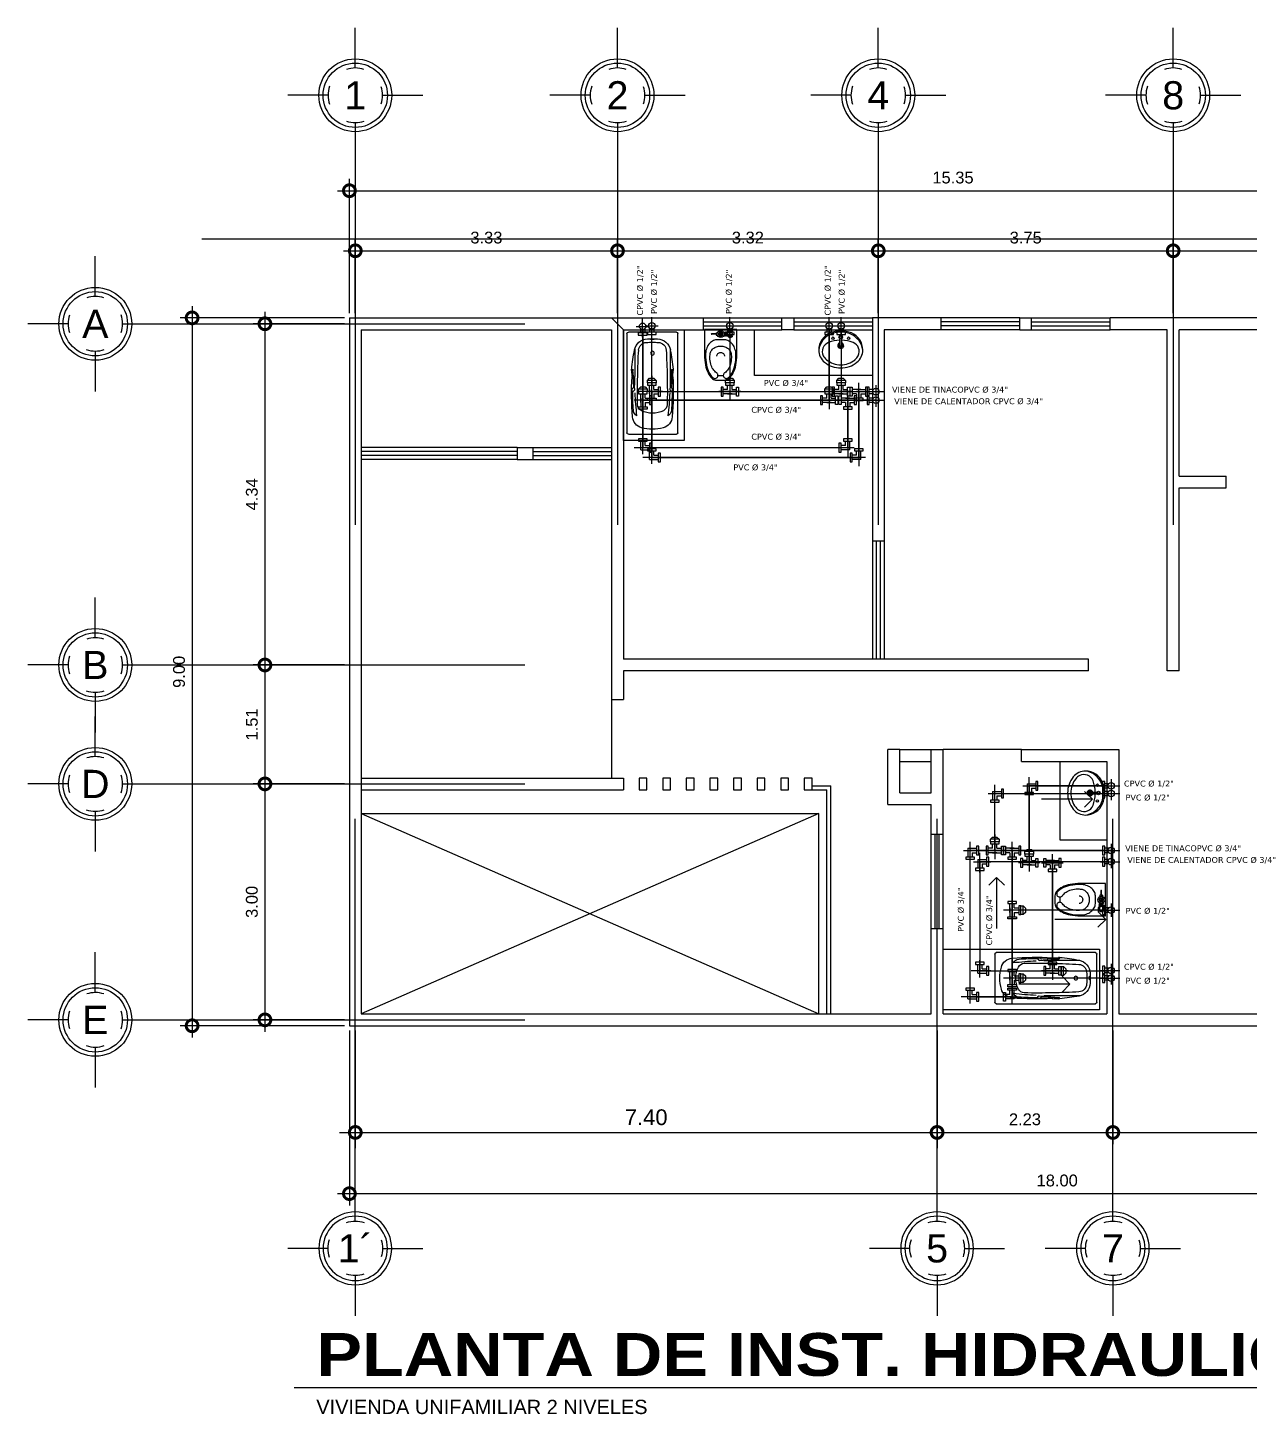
# Model space of a CAD drawing. Header units: inches. Extents: x -370 to 18, y -197 to 199.
# Drawn here: x -290.24 to -274.7, y -59.58 to -41.95 of the extents above; entities that cross this region are included whole.
import ezdxf
from ezdxf.enums import TextEntityAlignment as Align

# ---------------------------------------------------------------- set-up
doc = ezdxf.new("R2010")
doc.units = ezdxf.units.IN
doc.header["$MEASUREMENT"] = 0
doc.header["$PDMODE"] = 34
doc.header["$PDSIZE"] = 0.2
doc.linetypes.add('CENTER2', pattern=[28.575, 19.05, -3.175, 3.175, -3.175])
doc.linetypes.add('DASHED2', pattern=[0.375, 0.25, -0.125])
for name, color, linetype in [('artefactos', 1, 'Continuous'), ('aux2', 194, 'Continuous'), ('MUEBLES', 7, 'Continuous'), ('PVC_PL', 2, 'Continuous'), ('Simbologia', 7, 'Continuous')]:
    doc.layers.add(name, color=color, linetype=linetype)
doc.styles.add('1', font='arial.ttf')
doc.styles.add('2', font='')
doc.styles.get("Standard").update_dxf_attribs({"font": 'arial.ttf'})
doc.styles.add('VERDANA2', font='verdana.ttf')
doc.styles.get('2').set_extended_font_data('Arial Black')
doc.dimstyles.new('E100', dxfattribs={"dimtxt": 0.15, "dimasz": 0.15, "dimexe": 0.15, "dimexo": 0.0625, "dimgap": 0.09, "dimtad": 1, "dimzin": 0, "dimdsep": 46, "dimtxsty": 'Standard', "dimblk": 'DOTSMALL', "dimcen": 0.09, "dimdle": 0.15, "dimclrd": 1, "dimclre": 1, "dimclrt": 2, "dimazin": 0, "dimtfac": 1, "dimtofl": 0, "dimtmove": 1, "dimatfit": 1, "dimldrblk": 'OPEN90', "dimfxl": 1, "dimtolj": 1, "dimtzin": 0, "dimarcsym": 0})

# ---------------------------------------------------------------- blocks, each defined once
blk = doc.blocks.new('BC-P3')
at = {"color": 1}
for p, q in [((-0.352, 0), (0.352, 0)), ((-0.375, -1.477), (-0.375, -0.023)), ((0.375, -0.023), (0.375, -1.477)), ((-0.26, -0.25), (-0.26, -0.65)), ((0.26, -0.25), (0.26, -0.65)), ((-0.299, -0.646), (-0.304, -0.562)), ((-0.295, -0.615), (-0.289, -0.545)), ((-0.289, -0.545), (-0.288, -0.546)), ((-0.26, -0.847), (-0.285, -0.558)), ((0.26, -0.847), (0.285, -0.558)), ((0.289, -0.545), (0.288, -0.546)), ((0.295, -0.615), (0.289, -0.545)), ((0.299, -0.646), (0.304, -0.562)), ((-0.295, -0.615), (-0.29, -0.621)), ((-0.289, -0.622), (-0.278, -0.816)), ((0.289, -0.622), (0.278, -0.816)), ((0.295, -0.615), (0.29, -0.621)), ((-0.295, -0.835), (-0.28, -0.82)), ((-0.295, -0.885), (-0.295, -0.835)), ((-0.295, -0.885), (-0.261, -0.851)), ((0.295, -0.885), (0.261, -0.851)), ((0.295, -0.835), (0.28, -0.82)), ((0.295, -0.885), (0.295, -0.835)), ((0.352, -1.5), (-0.352, -1.5))]:
    blk.add_line(p, q, dxfattribs=at)
blk.add_lwpolyline([(-0.026, -0.108, 0.338364), (-0.025, -0.109, 0.038384), (-0.018, -0.11, 0.0164), (-0.01, -0.111, 0.011665), (0.002, -0.111, 0.011665), (0.013, -0.111, 0.0164), (0.021, -0.11, 0.038384), (0.029, -0.109, 0.338364), (0.029, -0.108, 0.338364), (0.029, -0.107, 0.038384), (0.021, -0.106, 0.0164), (0.013, -0.105, 0.011665), (0.002, -0.105, 0.011665), (-0.01, -0.105, 0.0164), (-0.018, -0.106, 0.038384), (-0.025, -0.107, 0.338364)], format="xyb", close=True, dxfattribs=at)
blk.add_circle((0, -0.31), 0.0275, dxfattribs=at)
for centre, radius, start, end in [((-0.352, -0.023), 0.023, 90, 180), ((-0.067, -0.301), 0.2, 92.1239, 168.9839), ((-0.082, -0.272), 0.12, 92.5539, 176.467), ((0, -2.1), 1.95, 90, 92.5539), ((0, -2.1), 2, 90, 92.1239), ((0, -2.1), 2, 87.8761, 90), ((0, -2.1), 1.95, 87.4461, 90), ((0.067, -0.301), 0.2, 11.0161, 87.8761), ((0.082, -0.272), 0.12, 3.533, 87.4461), ((0.352, -0.023), 0.023, 0, 90), ((2.677, -0.835), 2.995, 168.9839, 174.4587), ((7.962, -0.768), 8.179, 176.467, 179.1704), ((-7.962, -0.768), 8.179, 0.8296, 3.533), ((-2.677, -0.835), 2.995, 5.5413, 11.0161), ((-0.205, -0.556), 0.1, 174.4587, 183.7832), ((-0.289, -0.548), 0.002, 12.2804, 69.2529), ((-0.384, -0.569), 0.1, 4.1251, 12.2804), ((0.384, -0.569), 0.1, 167.7196, 175.8749), ((0.289, -0.548), 0.002, 110.7471, 167.7196), ((0.205, -0.556), 0.1, 356.2168, 5.5413), ((3.668, -0.903), 3.974, 176.4609, 184.9418), ((-0.389, -0.652), 0.09, 356.4609, 3.7832), ((-0.291, -0.622), 0.002, 5, 45.7989), ((4.742, -0.654), 5.002, 179.9558, 181.4637), ((8.359, -0.88), 8.578, 178.4608, 181.2396), ((-8.359, -0.88), 8.578, 358.7604, 1.5392), ((-4.742, -0.654), 5.002, 358.5363, 0.0442), ((0.291, -0.622), 0.002, 134.2011, 175), ((-3.668, -0.903), 3.974, 355.0582, 3.5391), ((0.389, -0.652), 0.09, 176.2168, 183.5391), ((4.351, -0.851), 4.64, 180.3451, 183.6254), ((-0.284, -0.816), 0.006, 315, 3.2505), ((-0.266, -0.847), 0.006, 315, 5), ((4.742, -0.654), 5.002, 182.7348, 186.5873), ((-4.742, -0.654), 5.002, 353.4127, 357.2652), ((0.266, -0.847), 0.006, 175, 225), ((0.284, -0.816), 0.006, 176.7495, 225), ((-4.351, -0.851), 4.64, 356.3746, 359.6549), ((-0.18, -1.139), 0.1, 182.9172, 241.9463), ((-0.117, -1.064), 0.1, 181.2396, 243.8791), ((0, -0.825), 0.366, 243.8791, 270), ((0, -0.825), 0.366, 270, 296.1209), ((0.117, -1.064), 0.1, 296.1209, 358.7604), ((0.18, -1.139), 0.1, 298.0537, 357.0828), ((-0.112, -1.23), 0.18, 184.9418, 254.479), ((0, -0.825), 0.6, 254.479, 270), ((0, -0.825), 0.6, 270, 285.521), ((0.112, -1.23), 0.18, 285.521, 355.0582), ((-0.352, -1.477), 0.023, 180, 270), ((0.352, -1.477), 0.023, 270, 0)]:
    blk.add_arc(centre, radius, start, end, dxfattribs=at)
blk = doc.blocks.new('lo')
at = {"layer": 'artefactos', "color": 1, "linetype": 'Continuous'}
for p, q in [((0.036, 0.012), (0.124, 0.012)), ((0.036, -0.012), (0.124, -0.012))]:
    blk.add_line(p, q, dxfattribs=at)
at = {"layer": 'artefactos', "color": 1}
blk.add_lwpolyline([(-0.175, -0.206, 0.225897), (-0.02, -0.28, 0.302325), (0.197, -0.136, 0.099436), (0.224, 0, 0.099436), (0.197, 0.136, 0.302325), (-0.02, 0.28, 0.225897), (-0.175, 0.206, 0.172204), (-0.248, 0, 0.172204)], format="xyb", close=True, dxfattribs=at)
blk.add_lwpolyline([(-0.144, 0.181, 0.172204), (-0.208, 0, 0.172204), (-0.144, -0.181)], format="xyb", dxfattribs=at)
at = {"layer": 'artefactos', "color": 1, "linetype": 'Continuous'}
blk.add_circle((0.144, 0), 0.0233, dxfattribs=at)
at = {"layer": 'artefactos', "color": 1}
for centre, radius, start, end in [((-0.054, 0.024), 0.258, 82.5047, 82.5047), ((-0.054, -0.024), 0.258, 277.4953, 277.4953), ((-0.02, 0.08), 0.16, 117.069, 140.9171), ((-0.038, 0.114), 0.121, 20.3585, 117.069), ((-0.346, 0), 0.45, 1.4812, 20.3585), ((-0.038, -0.114), 0.121, 242.931, 339.6415), ((-0.346, 0), 0.45, 339.6415, 358.5184), ((-0.02, -0.08), 0.16, 219.0829, 242.931)]:
    blk.add_arc(centre, radius, start, end, dxfattribs=at)
at = {"layer": 'artefactos', "color": 1, "linetype": 'Continuous'}
blk.add_arc((0.036, 0), 0.0116, 90, 270, dxfattribs=at)
at = {"layer": 'aux2', "color": 1}
for centre, radius in [((0.131, 0.1), 0.015), ((0.144, 0), 0.0175), ((0.131, -0.1), 0.015)]:
    blk.add_circle(centre, radius, dxfattribs=at)
for centre, radius, start, end in [((-0.054, 0.024), 0.258, 22.1793, 82.5047), ((0.037, 0), 0.0375, 18.0708, 341.925), ((0.037, 0), 0.023, 30.3811, 329.6115), ((-0.128, 0), 0.336, 0, 21.2533), ((-0.054, -0.024), 0.258, 277.4953, 337.8207), ((-0.128, 0), 0.336, 338.7467, 0)]:
    blk.add_arc(centre, radius, start, end, dxfattribs=at)
blk = doc.blocks.new('videt')
at = {"layer": 'artefactos', "color": 1}
blk.add_line((0.024, 0.29), (-0.044, 0.29), dxfattribs=at)
for points in [[(0.196, 0.029, 0.049648), (0.183, 0.159, 0.06346), (0.151, 0.256, 0.103485), (0.093, 0.331, 0.178458), (0.04, 0.351), (-0.06, 0.351, 0.178458), (-0.112, 0.331, 0.103485), (-0.17, 0.256, 0.06346), (-0.203, 0.159, 0.049648), (-0.216, 0.029), (-0.216, -0.293), (0.196, -0.293)], [(-0.104, 0.322, 0.103485), (-0.159, 0.251, 0.06346), (-0.191, 0.157, 0.049648), (-0.204, 0.029, 0.075858), (-0.192, -0.046, 0.086069), (-0.162, -0.106, 0.105985), (-0.113, -0.148, 0.126201), (-0.06, -0.162), (0.04, -0.162, 0.126201), (0.093, -0.148, 0.105985), (0.142, -0.106, 0.086069), (0.172, -0.046, 0.075858), (0.184, 0.029, 0.049648), (0.171, 0.157, 0.06346), (0.139, 0.251, 0.103485), (0.085, 0.322, 0.097511), (0.07, 0.328, 0.09808), (0.055, 0.328, 0.098895), (0.041, 0.322, 0.099479), (0.03, 0.311, 0.099479), (0.025, 0.297, 0.098895), (0.025, 0.282, 0.09808), (0.031, 0.268, 0.097511), (0.041, 0.257, -0.102445), (0.087, 0.211, -0.077884), (0.116, 0.146, -0.065096), (0.127, 0.061, -0.024284), (0.125, 0.029, -0.115331), (0.115, -0.013, -0.103946), (0.086, -0.051, -0.091071), (0.043, -0.075, -0.083675), (-0.01, -0.084, -0.083675), (-0.063, -0.075, -0.091071), (-0.105, -0.051, -0.103946), (-0.135, -0.013, -0.115331), (-0.145, 0.029, -0.024284), (-0.146, 0.061, -0.065096), (-0.135, 0.146, -0.077884), (-0.106, 0.211, -0.102445), (-0.061, 0.257, 0.097511), (-0.05, 0.268, 0.09808), (-0.044, 0.282, 0.098895), (-0.044, 0.297, 0.099479), (-0.05, 0.311, 0.099479), (-0.061, 0.322, 0.098895), (-0.075, 0.328, 0.09808), (-0.09, 0.328, 0.097511)]]:
    blk.add_lwpolyline(points, format="xyb", close=True, dxfattribs=at)
blk.add_lwpolyline([(0.04, 0.043, -0.111064), (0.036, 0.026, -0.102841), (0.025, 0.012, -0.093011), (0.01, 0.003, -0.087082), (-0.01, -0.001, -0.087082), (-0.029, 0.003, -0.093011), (-0.045, 0.012, -0.102841), (-0.056, 0.026, -0.111064), (-0.06, 0.043, -0.111064)], format="xyb", dxfattribs=at)
at = {"layer": 'aux2', "color": 1}
for p, q in [((-0.166, -0.293), (-0.166, -0.281)), ((-0.166, -0.293), (-0.091, -0.293)), ((-0.154, -0.215), (-0.154, -0.203)), ((-0.083, -0.215), (-0.154, -0.215)), ((-0.083, -0.259), (-0.154, -0.259)), ((-0.154, -0.277), (-0.154, -0.259)), ((-0.15, -0.206), (-0.15, -0.201)), ((-0.15, -0.276), (-0.15, -0.265)), ((-0.135, -0.209), (-0.147, -0.209)), ((-0.135, -0.262), (-0.147, -0.262)), ((-0.132, -0.206), (-0.132, -0.197)), ((-0.132, -0.274), (-0.132, -0.265)), ((-0.125, -0.206), (-0.125, -0.197)), ((-0.125, -0.274), (-0.125, -0.265)), ((-0.11, -0.209), (-0.122, -0.209)), ((-0.11, -0.262), (-0.122, -0.262)), ((-0.107, -0.206), (-0.107, -0.201)), ((-0.107, -0.276), (-0.107, -0.265)), ((-0.104, -0.215), (-0.104, -0.203)), ((-0.104, -0.277), (-0.104, -0.259)), ((-0.091, -0.293), (-0.091, -0.281)), ((-0.083, -0.212), (-0.07, -0.212)), ((-0.083, -0.262), (-0.083, -0.212)), ((-0.083, -0.237), (-0.07, -0.237)), ((-0.083, -0.262), (-0.07, -0.262)), ((-0.07, -0.262), (-0.07, -0.212)), ((-0.058, -0.215), (-0.07, -0.215)), ((-0.058, -0.259), (-0.07, -0.259)), ((-0.046, -0.212), (-0.058, -0.212)), ((-0.058, -0.262), (-0.058, -0.212)), ((-0.046, -0.262), (-0.058, -0.262)), ((0.047, -0.221), (0.031, -0.221)), ((0.047, -0.252), (0.031, -0.252)), ((0.047, -0.252), (0.047, -0.221)), ((0.05, -0.234), (0.106, -0.234)), ((0.05, -0.24), (0.106, -0.24))]:
    blk.add_line(p, q, dxfattribs=at)
blk.add_lwpolyline([(-0.035, -0.237), (-0.022, -0.259), (0.003, -0.259), (0.015, -0.237), (0.003, -0.215), (-0.022, -0.215)], close=True, dxfattribs=at)
for centre, radius in [((-0.01, -0.237), 0.0437), ((-0.01, -0.236), 0.025), ((-0.01, -0.237), 0.025), ((-0.01, -0.237), 0.00855)]:
    blk.add_circle(centre, radius, dxfattribs=at)
for centre, radius, start, end in [((-0.129, -0.39), 0.116, 71.0754, 108.9246), ((-0.119, -0.237), 0.0406, 147.7952, 212.2048), ((-0.129, -0.25), 0.0531, 61.9275, 118.0725), ((-0.147, -0.206), 0.00312, 180, 270), ((-0.147, -0.265), 0.00312, 90, 180), ((-0.135, -0.206), 0.00312, 270, 0), ((-0.135, -0.265), 0.00312, 0, 90), ((-0.122, -0.206), 0.00312, 180, 270), ((-0.122, -0.265), 0.00312, 90, 180), ((-0.11, -0.206), 0.00312, 270, 0), ((-0.11, -0.265), 0.00312, 0, 90), ((-0.138, -0.237), 0.0406, 327.7958, 32.2042), ((0.05, -0.231), 0.00312, 180, 270), ((0.05, -0.243), 0.00312, 90, 180), ((0.106, -0.237), 0.00312, 270, 90)]:
    blk.add_arc(centre, radius, start, end, dxfattribs=at)
blk = doc.blocks.new('EJE NORTE NUEVO')
at = {"color": 8}
for p, q in [((0, 3.252), (0, 3.764)), ((-0.347, 2.905), (-0.859, 2.905)), ((0.347, 2.905), (0.859, 2.905))]:
    blk.add_line(p, q, dxfattribs=at)
at = {"color": 2, "linetype": 'CENTER2'}
blk.add_line((0, 2.558), (0, -2.558), dxfattribs=at)
at = {"color": 8}
blk.add_circle((0, 2.905), 0.463, dxfattribs=at)
at = {"color": 4}
blk.add_circle((0, 2.905), 0.409, dxfattribs=at)
at = {"color": 8}
for start, end in [(71.4161, 108.5839), (160.6993, 199.2784), (341.7694, 18.2529), (251.0526, 288.9474)]:
    blk.add_arc((0, 2.905), 0.347, start, end, dxfattribs=at)
at = {"color": 4}
blk.add_attdef('A', text='', height=0.358, dxfattribs=at).set_placement((0, 2.905), align=Align.MIDDLE_CENTER)
blk = doc.blocks.new('_DotSmall')
at = {"color": 0, "linetype": 'ByBlock', "const_width": 0.5}
blk.add_lwpolyline([(-0.0625, 0, 1), (0.0625, 0, 1)], format="xyb", close=True, dxfattribs=at)
blk = doc.blocks.new('*D478')
at = {"color": 1, "lineweight": -2, "transparency": 16777216}
for p, q in [((29.459, 9.062), (29.459, 10.003)), ((32.793, 9.062), (32.793, 10.003)), ((29.309, 9.853), (32.943, 9.853))]:
    blk.add_line(p, q, dxfattribs=at)
at = {"layer": 'DEFPOINTS', "color": 0, "transparency": 16777216}
for p in [(32.793, 9.853), (29.459, 9), (32.793, 9)]:
    blk.add_point(p, dxfattribs=at)
at = {"color": 1, "lineweight": -2, "transparency": 16777216, "xscale": 0.3, "yscale": 0.3, "zscale": 0.3, "rotation": 180}
blk.add_blockref('_DotSmall', (29.459, 9.853), dxfattribs=at)
at = {"color": 1, "lineweight": -2, "transparency": 16777216, "xscale": 0.3, "yscale": 0.3, "zscale": 0.3}
blk.add_blockref('_DotSmall', (32.793, 9.853), dxfattribs=at)
at = {"color": 2, "transparency": 16777216, "insert": (31.126, 10.02), "char_height": 0.15, "attachment_point": 5}
blk.add_mtext('\\A1;3.33', dxfattribs=at)
blk = doc.blocks.new('_Open90')
at = {"color": 0, "linetype": 'ByBlock', "lineweight": -2}
for p, q in [((0, 0), (-1, 0)), ((-0.5, 0.5), (0, 0)), ((0, 0), (-0.5, -0.5))]:
    blk.add_line(p, q, dxfattribs=at)
blk = doc.blocks.new('*D479')
at = {"color": 1, "lineweight": -2, "transparency": 16777216}
for p, q in [((32.793, 9.062), (32.793, 10.003)), ((36.109, 9.062), (36.109, 10.003)), ((32.643, 9.853), (36.259, 9.853))]:
    blk.add_line(p, q, dxfattribs=at)
at = {"layer": 'DEFPOINTS', "color": 0, "transparency": 16777216}
for p in [(36.109, 9.853), (32.793, 9), (36.109, 9)]:
    blk.add_point(p, dxfattribs=at)
at = {"color": 1, "lineweight": -2, "transparency": 16777216, "xscale": 0.3, "yscale": 0.3, "zscale": 0.3, "rotation": 180}
blk.add_blockref('_DotSmall', (32.793, 9.853), dxfattribs=at)
at = {"color": 1, "lineweight": -2, "transparency": 16777216, "xscale": 0.3, "yscale": 0.3, "zscale": 0.3}
blk.add_blockref('_DotSmall', (36.109, 9.853), dxfattribs=at)
at = {"color": 2, "transparency": 16777216, "insert": (34.451, 10.02), "char_height": 0.15, "attachment_point": 5}
blk.add_mtext('\\A1;3.32', dxfattribs=at)
blk = doc.blocks.new('*D480')
at = {"color": 1, "lineweight": -2, "transparency": 16777216}
for p, q in [((36.109, 9.062), (36.109, 10.003)), ((39.859, 9.062), (39.859, 10.003)), ((35.959, 9.853), (40.009, 9.853))]:
    blk.add_line(p, q, dxfattribs=at)
at = {"layer": 'DEFPOINTS', "color": 0, "transparency": 16777216}
for p in [(39.859, 9.853), (36.109, 9), (39.859, 9)]:
    blk.add_point(p, dxfattribs=at)
at = {"color": 1, "lineweight": -2, "transparency": 16777216, "xscale": 0.3, "yscale": 0.3, "zscale": 0.3, "rotation": 180}
blk.add_blockref('_DotSmall', (36.109, 9.853), dxfattribs=at)
at = {"color": 1, "lineweight": -2, "transparency": 16777216, "xscale": 0.3, "yscale": 0.3, "zscale": 0.3}
blk.add_blockref('_DotSmall', (39.859, 9.853), dxfattribs=at)
at = {"color": 2, "transparency": 16777216, "insert": (37.984, 10.02), "char_height": 0.15, "attachment_point": 5}
blk.add_mtext('\\A1;3.75', dxfattribs=at)
blk = doc.blocks.new('*D481')
at = {"color": 1, "lineweight": -2, "transparency": 16777216}
for p, q in [((39.859, 9.062), (39.859, 10.003)), ((44.659, 9.062), (44.659, 10.003)), ((39.709, 9.853), (44.809, 9.853))]:
    blk.add_line(p, q, dxfattribs=at)
at = {"layer": 'DEFPOINTS', "color": 0, "transparency": 16777216}
for p in [(44.659, 9.853), (39.859, 9), (44.659, 9)]:
    blk.add_point(p, dxfattribs=at)
at = {"color": 1, "lineweight": -2, "transparency": 16777216, "xscale": 0.3, "yscale": 0.3, "zscale": 0.3, "rotation": 180}
blk.add_blockref('_DotSmall', (39.859, 9.853), dxfattribs=at)
at = {"color": 1, "lineweight": -2, "transparency": 16777216, "xscale": 0.3, "yscale": 0.3, "zscale": 0.3}
blk.add_blockref('_DotSmall', (44.659, 9.853), dxfattribs=at)
at = {"color": 2, "transparency": 16777216, "insert": (42.259, 10.02), "char_height": 0.15, "attachment_point": 5}
blk.add_mtext('\\A1;4.80', dxfattribs=at)
blk = doc.blocks.new('*D482')
at = {"color": 1, "lineweight": -2, "transparency": 16777216}
for p, q in [((29.384, 9.062), (29.384, 10.767)), ((44.734, 9.062), (44.734, 10.767)), ((29.234, 10.617), (44.884, 10.617))]:
    blk.add_line(p, q, dxfattribs=at)
at = {"layer": 'DEFPOINTS', "color": 0, "transparency": 16777216}
for p in [(44.734, 10.617), (29.384, 9), (44.734, 9)]:
    blk.add_point(p, dxfattribs=at)
at = {"color": 1, "lineweight": -2, "transparency": 16777216, "xscale": 0.3, "yscale": 0.3, "zscale": 0.3, "rotation": 180}
blk.add_blockref('_DotSmall', (29.384, 10.617), dxfattribs=at)
at = {"color": 1, "lineweight": -2, "transparency": 16777216, "xscale": 0.3, "yscale": 0.3, "zscale": 0.3}
blk.add_blockref('_DotSmall', (44.734, 10.617), dxfattribs=at)
at = {"color": 2, "transparency": 16777216, "insert": (37.059, 10.783), "char_height": 0.15, "attachment_point": 5}
blk.add_mtext('\\A1;15.35', dxfattribs=at)
blk = doc.blocks.new('*D483')
at = {"color": 1, "lineweight": -2, "transparency": 16777216}
for p, q in [((28.31, 9.075), (28.31, 4.437)), ((29.322, 8.925), (28.16, 8.925)), ((29.322, 4.587), (28.16, 4.587))]:
    blk.add_line(p, q, dxfattribs=at)
at = {"layer": 'DEFPOINTS', "color": 0, "transparency": 16777216}
for p in [(29.384, 8.925), (28.31, 4.587), (29.384, 4.587)]:
    blk.add_point(p, dxfattribs=at)
at = {"color": 1, "lineweight": -2, "transparency": 16777216, "xscale": 0.3, "yscale": 0.3, "zscale": 0.3}
for p, rotation in [((28.31, 8.925), 90), ((28.31, 4.587), 270)]:
    blk.add_blockref('_DotSmall', p, dxfattribs=dict(at, rotation=rotation))
at = {"color": 2, "transparency": 16777216, "insert": (28.144, 6.756), "char_height": 0.15, "attachment_point": 5, "rotation": 90}
blk.add_mtext('\\A1;4.34', dxfattribs=at)
blk = doc.blocks.new('*D484')
at = {"color": 1, "lineweight": -2, "transparency": 16777216}
for p, q in [((29.322, 4.587), (28.16, 4.587)), ((28.31, 4.737), (28.31, 2.925)), ((29.322, 3.075), (28.16, 3.075))]:
    blk.add_line(p, q, dxfattribs=at)
at = {"layer": 'DEFPOINTS', "color": 0, "transparency": 16777216}
for p in [(29.384, 4.587), (28.31, 3.075), (29.384, 3.075)]:
    blk.add_point(p, dxfattribs=at)
at = {"color": 1, "lineweight": -2, "transparency": 16777216, "xscale": 0.3, "yscale": 0.3, "zscale": 0.3}
for p, rotation in [((28.31, 4.587), 90), ((28.31, 3.075), 270)]:
    blk.add_blockref('_DotSmall', p, dxfattribs=dict(at, rotation=rotation))
at = {"color": 2, "transparency": 16777216, "insert": (28.144, 3.831), "char_height": 0.15, "attachment_point": 5, "rotation": 90}
blk.add_mtext('\\A1;1.51', dxfattribs=at)
blk = doc.blocks.new('*D485')
at = {"color": 1, "lineweight": -2, "transparency": 16777216}
for p, q in [((28.31, 3.225), (28.31, -0.075)), ((29.322, 3.075), (28.16, 3.075)), ((29.322, 0.075), (28.16, 0.075))]:
    blk.add_line(p, q, dxfattribs=at)
at = {"layer": 'DEFPOINTS', "color": 0, "transparency": 16777216}
for p in [(29.384, 3.075), (28.31, 0.075), (29.384, 0.075)]:
    blk.add_point(p, dxfattribs=at)
at = {"color": 1, "lineweight": -2, "transparency": 16777216, "xscale": 0.3, "yscale": 0.3, "zscale": 0.3}
for p, rotation in [((28.31, 3.075), 90), ((28.31, 0.075), 270)]:
    blk.add_blockref('_DotSmall', p, dxfattribs=dict(at, rotation=rotation))
at = {"color": 2, "transparency": 16777216, "insert": (28.144, 1.575), "char_height": 0.15, "attachment_point": 5, "rotation": 90}
blk.add_mtext('\\A1;3.00', dxfattribs=at)
blk = doc.blocks.new('*D486')
at = {"color": 1, "lineweight": -2, "transparency": 16777216}
for p, q in [((29.322, 9), (27.234, 9)), ((27.384, 9.15), (27.384, -0.15)), ((29.322, 0), (27.234, 0))]:
    blk.add_line(p, q, dxfattribs=at)
at = {"layer": 'DEFPOINTS', "color": 0, "transparency": 16777216}
for p in [(29.384, 9), (27.384, 0), (29.384, 0)]:
    blk.add_point(p, dxfattribs=at)
at = {"color": 1, "lineweight": -2, "transparency": 16777216, "xscale": 0.3, "yscale": 0.3, "zscale": 0.3}
for p, rotation in [((27.384, 9), 90), ((27.384, 0), 270)]:
    blk.add_blockref('_DotSmall', p, dxfattribs=dict(at, rotation=rotation))
at = {"color": 2, "transparency": 16777216, "insert": (27.218, 4.5), "char_height": 0.15, "attachment_point": 5, "rotation": 90}
blk.add_mtext('\\A1;9.00', dxfattribs=at)
blk = doc.blocks.new('*D142')
at = {"color": 1, "lineweight": -2, "transparency": 16777216}
for p, q in [((-212.554, 105.222), (-212.554, 103.728)), ((-205.157, 105.222), (-205.157, 103.728)), ((-212.754, 103.928), (-204.957, 103.928))]:
    blk.add_line(p, q, dxfattribs=at)
at = {"layer": 'DEFPOINTS', "color": 0, "transparency": 16777216}
for p in [(-212.554, 105.284), (-205.157, 105.284), (-205.157, 103.928)]:
    blk.add_point(p, dxfattribs=at)
at = {"color": 1, "lineweight": -2, "transparency": 16777216, "xscale": 0.3, "yscale": 0.3, "zscale": 0.3, "rotation": 180}
blk.add_blockref('_DotSmall', (-212.554, 103.928), dxfattribs=at)
at = {"color": 1, "lineweight": -2, "transparency": 16777216, "xscale": 0.3, "yscale": 0.3, "zscale": 0.3}
blk.add_blockref('_DotSmall', (-205.157, 103.928), dxfattribs=at)
at = {"color": 2, "transparency": 16777216, "insert": (-208.855, 104.12), "char_height": 0.2, "attachment_point": 5}
blk.add_mtext('\\A1;7.40', dxfattribs=at)
blk = doc.blocks.new('*D492')
at = {"color": 1, "lineweight": -2, "transparency": 16777216}
for p, q in [((36.857, -0.062), (36.857, -1.506)), ((39.092, -0.062), (39.092, -1.506)), ((36.707, -1.356), (39.242, -1.356))]:
    blk.add_line(p, q, dxfattribs=at)
at = {"layer": 'DEFPOINTS', "color": 0, "transparency": 16777216}
for p in [(36.857, 0), (39.092, 0), (39.092, -1.356)]:
    blk.add_point(p, dxfattribs=at)
at = {"color": 1, "lineweight": -2, "transparency": 16777216, "xscale": 0.3, "yscale": 0.3, "zscale": 0.3, "rotation": 180}
blk.add_blockref('_DotSmall', (36.857, -1.356), dxfattribs=at)
at = {"color": 1, "lineweight": -2, "transparency": 16777216, "xscale": 0.3, "yscale": 0.3, "zscale": 0.3}
blk.add_blockref('_DotSmall', (39.092, -1.356), dxfattribs=at)
at = {"color": 2, "transparency": 16777216, "insert": (37.974, -1.19), "char_height": 0.15, "attachment_point": 5}
blk.add_mtext('\\A1;2.23', dxfattribs=at)
blk = doc.blocks.new('*D487')
at = {"color": 1, "lineweight": -2, "transparency": 16777216}
for p, q in [((47.384, 1.888), (47.384, -1.506)), ((39.092, -0.062), (39.092, -1.506)), ((38.942, -1.356), (47.534, -1.356))]:
    blk.add_line(p, q, dxfattribs=at)
at = {"layer": 'DEFPOINTS', "color": 0, "transparency": 16777216}
for p in [(47.384, 1.95), (39.092, 0), (47.384, -1.356)]:
    blk.add_point(p, dxfattribs=at)
at = {"color": 1, "lineweight": -2, "transparency": 16777216, "xscale": 0.3, "yscale": 0.3, "zscale": 0.3, "rotation": 180}
blk.add_blockref('_DotSmall', (39.092, -1.356), dxfattribs=at)
at = {"color": 1, "lineweight": -2, "transparency": 16777216, "xscale": 0.3, "yscale": 0.3, "zscale": 0.3}
blk.add_blockref('_DotSmall', (47.384, -1.356), dxfattribs=at)
at = {"color": 2, "transparency": 16777216, "insert": (43.238, -1.19), "char_height": 0.15, "attachment_point": 5}
blk.add_mtext('\\A1;8.29', dxfattribs=at)
blk = doc.blocks.new('*D488')
at = {"color": 1, "lineweight": -2, "transparency": 16777216}
for p, q in [((29.384, -0.062), (29.384, -2.284)), ((47.384, -0.062), (47.384, -2.284)), ((29.234, -2.134), (47.534, -2.134))]:
    blk.add_line(p, q, dxfattribs=at)
at = {"layer": 'DEFPOINTS', "color": 0, "transparency": 16777216}
for p in [(29.384, 0), (47.384, 0), (47.384, -2.134)]:
    blk.add_point(p, dxfattribs=at)
at = {"color": 1, "lineweight": -2, "transparency": 16777216, "xscale": 0.3, "yscale": 0.3, "zscale": 0.3, "rotation": 180}
blk.add_blockref('_DotSmall', (29.384, -2.134), dxfattribs=at)
at = {"color": 1, "lineweight": -2, "transparency": 16777216, "xscale": 0.3, "yscale": 0.3, "zscale": 0.3}
blk.add_blockref('_DotSmall', (47.384, -2.134), dxfattribs=at)
at = {"color": 2, "transparency": 16777216, "insert": (38.384, -1.968), "char_height": 0.15, "attachment_point": 5}
blk.add_mtext('\\A1;18.00', dxfattribs=at)
blk = doc.blocks.new('120I020D')
at = {"layer": 'PVC_PL', "color": 1, "linetype": 'Continuous'}
for p, q in [((-0.05, 0), (0.04, 0)), ((0, 0.03), (0, -0.03))]:
    blk.add_line(p, q, dxfattribs=at)
at = {"layer": 'PVC_PL', "linetype": 'Continuous'}
for p, q in [((-0.0112, 0.01), (-0.03, 0.01)), ((-0.0112, -0.01), (-0.03, -0.01))]:
    blk.add_line(p, q, dxfattribs=at)
at = {"layer": 'PVC_PL', "linetype": 'Continuous', "flags": 128}
blk.add_lwpolyline([(-0.04, -0.02), (-0.03, -0.02), (-0.03, 0.02), (-0.04, 0.02)], close=True, dxfattribs=at)
at = {"layer": 'PVC_PL', "linetype": 'Continuous'}
blk.add_circle((0, 0), 0.015, dxfattribs=at)
blk = doc.blocks.new('120I022D')
at = {"layer": 'PVC_PL', "color": 1, "linetype": 'Continuous'}
for p, q in [((-0.05, 0), (0.04, 0)), ((0, 0.05), (0, -0.05))]:
    blk.add_line(p, q, dxfattribs=at)
at = {"layer": 'PVC_PL', "linetype": 'Continuous'}
for p, q in [((-0.01, 0.01), (-0.03, 0.01)), ((-0.01, 0.01), (-0.01, 0.03)), ((0.01, -0.01), (0.01, 0.03)), ((0.01, 0.01), (0.01, -0.03)), ((-0.01, -0.01), (-0.03, -0.01)), ((-0.01, -0.01), (-0.01, -0.03))]:
    blk.add_line(p, q, dxfattribs=at)
at = {"layer": 'PVC_PL', "linetype": 'Continuous', "flags": 128}
for points in [[(-0.04, -0.02), (-0.03, -0.02), (-0.03, 0.02), (-0.04, 0.02)], [(0.02, 0.04), (0.02, 0.03), (-0.02, 0.03), (-0.02, 0.04)], [(0.02, -0.04), (0.02, -0.03), (-0.02, -0.03), (-0.02, -0.04)]]:
    blk.add_lwpolyline(points, close=True, dxfattribs=at)
blk = doc.blocks.new('120I021D')
at = {"layer": 'PVC_PL', "color": 1, "linetype": 'Continuous'}
for p, q in [((-0.05, 0), (0.04, 0)), ((0, 0.03), (0, -0.05))]:
    blk.add_line(p, q, dxfattribs=at)
at = {"layer": 'PVC_PL', "linetype": 'Continuous'}
for p, q in [((0.01, 0.01), (-0.03, 0.01)), ((0.01, 0.01), (0.01, -0.03)), ((-0.01, -0.01), (-0.03, -0.01)), ((-0.01, -0.01), (-0.01, -0.03))]:
    blk.add_line(p, q, dxfattribs=at)
at = {"layer": 'PVC_PL', "linetype": 'Continuous', "flags": 128}
for points in [[(-0.04, -0.02), (-0.03, -0.02), (-0.03, 0.02), (-0.04, 0.02)], [(0.02, -0.04), (0.02, -0.03), (-0.02, -0.03), (-0.02, -0.04)]]:
    blk.add_lwpolyline(points, close=True, dxfattribs=at)
blk = doc.blocks.new('REDUCIDOR')
at = {"color": 1}
blk.add_line((2494.423, 1841.028), (2494.206, 1841.028), dxfattribs=at)
at = {"color": 2}
blk.add_line((2494.316, 1840.928), (2494.316, 1841.128), dxfattribs=at)
blk.add_lwpolyline([(2494.26, 1841.128), (2494.316, 1841.128), (2494.366, 1841.078), (2494.366, 1840.978), (2494.316, 1840.928), (2494.26, 1840.928), (2494.26, 1841.128)], dxfattribs=at)
blk = doc.blocks.new('*U689')
at = {"color": 13}
blk.add_line((0, 0), (21.445, 0), dxfattribs=at)
at = {"color": 5}
blk.add_line((0, 0), (0.218, 0), dxfattribs=at)
at = {"color": 1, "linetype": 'Continuous', "style": '2'}
blk.add_attdef('TITULO', (0.308, 0.162), '', height=0.6, dxfattribs=at)
at = {"color": 2, "linetype": 'Continuous', "style": '1'}
blk.add_attdef('DESCRIPCION', (0.308, -0.373), '', height=0.2, dxfattribs=at)
at = {"color": 2, "style": '1'}
blk.add_attdef('ESCALA', (18.953, -0.311), '', height=0.2, dxfattribs=at)
blk = doc.blocks.new('A$C4C712806')
at = {"color": 8}
for p, q in [((47.264, 10), (27.508, 10)), ((29.384, 9), (29.384, 0)), ((29.384, 9), (33.884, 9)), ((32.868, 8.85), (32.718, 9)), ((33.884, 9), (33.884, 8.85)), ((36.909, 9), (36.034, 9)), ((36.034, 9), (36.034, 6.162)), ((36.909, 8.85), (36.909, 9)), ((37.909, 8.85), (37.909, 9)), ((37.909, 9), (38.059, 9)), ((38.059, 8.85), (38.059, 9)), ((44.734, 9), (39.059, 9)), ((39.059, 8.85), (39.059, 9)), ((29.534, 8.85), (29.534, 0.15)), ((29.534, 8.85), (32.718, 8.85)), ((32.718, 8.85), (32.718, 4.15)), ((32.868, 8.85), (33.884, 8.85)), ((32.868, 8.85), (32.868, 4.662)), ((34.534, 8.266), (34.534, 8.85)), ((36.184, 8.85), (36.184, 6.162)), ((36.909, 8.85), (36.184, 8.85)), ((37.909, 8.85), (38.059, 8.85)), ((39.784, 8.85), (39.059, 8.85)), ((39.784, 4.512), (39.784, 8.85)), ((44.584, 8.85), (39.934, 8.85)), ((39.934, 6.988), (39.934, 8.85)), ((36.034, 8.266), (34.534, 8.266)), ((31.518, 7.35), (31.718, 7.35)), ((31.518, 7.35), (31.518, 7.2)), ((31.718, 7.35), (31.718, 7.2)), ((31.518, 7.2), (31.718, 7.2)), ((39.934, 6.988), (40.534, 6.988)), ((40.534, 6.838), (40.534, 6.988)), ((39.934, 4.512), (39.934, 6.838)), ((39.934, 6.838), (40.534, 6.838)), ((36.184, 6.162), (36.034, 6.162)), ((38.784, 4.662), (32.868, 4.662)), ((38.784, 4.512), (38.784, 4.662)), ((32.868, 4.512), (32.868, 4.15)), ((38.784, 4.512), (32.868, 4.512)), ((39.934, 4.512), (39.784, 4.512)), ((32.718, 4.15), (32.868, 4.15)), ((32.718, 4.15), (32.718, 3.15)), ((36.232, 2.812), (36.232, 3.512)), ((36.382, 3.512), (36.232, 3.512)), ((36.382, 2.962), (36.382, 3.512)), ((36.382, 3.512), (36.782, 3.512)), ((36.382, 3.362), (36.782, 3.362)), ((36.782, 2.962), (36.782, 3.512)), ((36.782, 3.512), (36.932, 3.512)), ((36.932, 2.431), (36.932, 3.512)), ((37.932, 3.512), (36.932, 3.512)), ((37.932, 3.362), (37.932, 3.512)), ((37.932, 3.512), (39.167, 3.512)), ((37.932, 3.362), (39.017, 3.362)), ((38.417, 3.362), (38.417, 2.362)), ((39.017, 3.362), (39.017, 0.15)), ((39.167, 3.512), (39.167, 0.15)), ((29.534, 3.15), (32.868, 3.15)), ((29.534, 3), (32.868, 3)), ((32.868, 3.15), (32.868, 3)), ((35.268, 3.05), (35.504, 3.05)), ((35.268, 3), (35.454, 3)), ((35.454, 0.15), (35.454, 3)), ((35.504, 0.15), (35.504, 3.05)), ((36.382, 2.962), (36.782, 2.962)), ((29.534, 2.7), (35.354, 2.7)), ((35.354, 2.7), (29.534, 0.15)), ((29.534, 2.7), (35.354, 0.15)), ((35.354, 0.15), (35.354, 2.7)), ((36.232, 2.812), (36.782, 2.812)), ((36.782, 2.431), (36.782, 2.812)), ((36.932, 2.431), (36.782, 2.431)), ((38.417, 2.362), (39.017, 2.362)), ((36.782, 0.15), (36.782, 1.231)), ((36.932, 1.231), (36.782, 1.231)), ((36.932, 0.15), (36.932, 1.231)), ((29.384, 0), (48.384, 0)), ((29.534, 0.15), (36.782, 0.15)), ((36.932, 0.15), (39.017, 0.15)), ((39.167, 0.15), (44.584, 0.15))]:
    blk.add_line(p, q, dxfattribs=at)
at = {"color": 1}
for p, q in [((33.884, 9), (34.884, 9)), ((35.034, 9), (36.034, 9)), ((37.909, 9), (36.909, 9)), ((38.059, 9), (39.059, 9)), ((33.884, 8.85), (34.884, 8.85)), ((35.034, 8.85), (36.034, 8.85)), ((37.909, 8.85), (36.909, 8.85)), ((38.059, 8.85), (39.059, 8.85)), ((31.518, 7.35), (29.534, 7.35)), ((31.718, 7.35), (32.718, 7.35)), ((31.518, 7.2), (29.534, 7.2)), ((31.718, 7.2), (32.718, 7.2)), ((36.034, 6.162), (36.034, 4.662)), ((36.184, 6.162), (36.184, 4.662)), ((36.782, 1.231), (36.782, 2.431)), ((36.932, 1.231), (36.932, 2.431))]:
    blk.add_line(p, q, dxfattribs=at)
at = {"color": 2}
for p, q in [((33.884, 8.95), (34.884, 8.95)), ((33.884, 8.9), (34.884, 8.9)), ((35.034, 8.95), (36.034, 8.95)), ((35.034, 8.9), (36.034, 8.9)), ((37.909, 8.95), (36.909, 8.95)), ((37.909, 8.9), (36.909, 8.9)), ((38.059, 8.95), (39.059, 8.95)), ((38.059, 8.9), (39.059, 8.9)), ((31.518, 7.3), (29.534, 7.3)), ((31.518, 7.25), (29.534, 7.25)), ((31.718, 7.3), (32.718, 7.3)), ((31.718, 7.25), (32.718, 7.25)), ((36.084, 6.162), (36.084, 4.662)), ((36.134, 6.162), (36.134, 4.662)), ((36.832, 1.231), (36.832, 2.431)), ((36.882, 1.231), (36.882, 2.431))]:
    blk.add_line(p, q, dxfattribs=at)
at = {"color": 8}
for points in [[(34.884, 9), (35.034, 9), (35.034, 8.85), (34.884, 8.85)], [(32.868, 8.85), (33.642, 8.85), (33.642, 7.44), (32.868, 7.44)], [(33.068, 3), (33.168, 3), (33.168, 3.15), (33.068, 3.15)], [(33.368, 3), (33.468, 3), (33.468, 3.15), (33.368, 3.15)], [(33.668, 3), (33.768, 3), (33.768, 3.15), (33.668, 3.15)], [(33.968, 3), (34.068, 3), (34.068, 3.15), (33.968, 3.15)], [(34.268, 3), (34.368, 3), (34.368, 3.15), (34.268, 3.15)], [(34.568, 3), (34.668, 3), (34.668, 3.15), (34.568, 3.15)], [(34.868, 3), (34.968, 3), (34.968, 3.15), (34.868, 3.15)], [(35.168, 3), (35.268, 3), (35.268, 3.15), (35.168, 3.15)], [(38.92, 0.976), (38.92, 0.201), (36.932, 0.201), (36.932, 0.976)]]:
    blk.add_lwpolyline(points, close=True, dxfattribs=at)
for p, values in [((29.459, 8.925), {'A': '1'}), ((32.793, 8.925), {'A': '2'}), ((36.109, 8.925), {'A': '4'}), ((39.859, 8.925), {'A': '8'})]:
    blk.add_blockref('EJE NORTE NUEVO', p).add_auto_attribs(values)
ref = blk.add_blockref('EJE NORTE NUEVO', (29.058, 8.925), dxfattribs=dict(rotation=90))
ref.add_attrib('A', 'A', dxfattribs={"color": 4, "height": 0.358}).set_placement((26.153, 8.925), align=Align.MIDDLE_CENTER)
ref = blk.add_blockref('EJE NORTE NUEVO', (29.058, 4.587), dxfattribs=dict(rotation=90))
ref.add_attrib('A', 'B', dxfattribs={"color": 4, "height": 0.358}).set_placement((26.153, 4.587), align=Align.MIDDLE_CENTER)
ref = blk.add_blockref('EJE NORTE NUEVO', (29.058, 3.075), dxfattribs=dict(rotation=90))
ref.add_attrib('A', 'D', dxfattribs={"color": 4, "height": 0.358}).set_placement((26.153, 3.075), align=Align.MIDDLE_CENTER)
ref = blk.add_blockref('EJE NORTE NUEVO', (29.459, 0.075), dxfattribs=dict(xscale=-1, rotation=180))
ref.add_attrib('A', '1´', dxfattribs={"color": 4, "height": 0.3581}).set_placement((29.459, -2.83), align=Align.MIDDLE_CENTER)
ref = blk.add_blockref('EJE NORTE NUEVO', (36.857, 0.075), dxfattribs=dict(xscale=-1, rotation=180))
ref.add_attrib('A', '5', dxfattribs={"color": 4, "height": 0.358}).set_placement((36.857, -2.83), align=Align.MIDDLE_CENTER)
ref = blk.add_blockref('EJE NORTE NUEVO', (39.092, 0.075), dxfattribs=dict(xscale=-1, rotation=180))
ref.add_attrib('A', '7', dxfattribs={"color": 4, "height": 0.358}).set_placement((39.092, -2.83), align=Align.MIDDLE_CENTER)
ref = blk.add_blockref('EJE NORTE NUEVO', (29.058, 0.075), dxfattribs=dict(rotation=90))
ref.add_attrib('A', 'E', dxfattribs={"color": 4, "height": 0.358}).set_placement((26.153, 0.075), align=Align.MIDDLE_CENTER)
at = {"layer": 'artefactos', "color": 8, "xscale": -0.8666666666666671, "yscale": 0.8666666666666671, "zscale": 0.8666666666666671}
blk.add_blockref('BC-P3', (33.237, 8.82), dxfattribs=at)
at = {"layer": 'artefactos', "color": 8, "xscale": -0.8666666666666671, "yscale": 0.8666666666666671, "zscale": 0.8666666666666671, "rotation": 270}
blk.add_blockref('BC-P3', (38.89, 0.606), dxfattribs=at)
at = {"layer": 'MUEBLES', "color": 8}
for name, p, rotation in [('videt', (34.095, 8.558), 180), ('lo', (35.632, 8.611), 89.99999999999999), ('videt', (38.707, 1.613), 89.99999999999997)]:
    blk.add_blockref(name, p, dxfattribs=dict(at, rotation=rotation))
blk.add_blockref('lo', (38.764, 2.959), dxfattribs=at)
for base, p1, p2, picture, middle in [((44.734, 10.617), (29.384, 9), (44.734, 9), '*D482', (37.059, 10.783)), ((32.793, 9.853), (29.459, 9), (32.793, 9), '*D478', (31.126, 10.02)), ((36.109, 9.853), (32.793, 9), (36.109, 9), '*D479', (34.451, 10.02)), ((39.859, 9.853), (36.109, 9), (39.859, 9), '*D480', (37.984, 10.02)), ((44.659, 9.853), (39.859, 9), (44.659, 9), '*D481', (42.259, 10.02)), ((47.384, -1.356), (39.092, 0), (47.384, 1.95), '*D487', (43.238, -1.19)), ((47.384, -2.134), (29.384, 0), (47.384, 0), '*D488', (38.384, -1.968)), ((39.0916, -1.3564), (36.8567, 0), (39.0916, 0), '*D492', (37.9741, -1.1897))]:
    dim = blk.add_linear_dim(base=base, p1=p1, p2=p2, dimstyle='E100')
    dim.commit()
    dim.dimension.update_dxf_attribs({"geometry": picture, "text_midpoint": middle})
for base, p1, p2, picture, middle in [((27.384, 0), (29.384, 9), (29.384, 0), '*D486', (27.218, 4.5)), ((28.31, 4.587), (29.384, 8.925), (29.384, 4.587), '*D483', (28.144, 6.756)), ((28.31, 3.075), (29.384, 4.587), (29.384, 3.075), '*D484', (28.144, 3.831)), ((28.31, 0.075), (29.384, 3.075), (29.384, 0.075), '*D485', (28.144, 1.575))]:
    dim = blk.add_linear_dim(base=base, p1=p1, p2=p2, angle=90, dimstyle='E100')
    dim.commit()
    dim.dimension.update_dxf_attribs({"geometry": picture, "text_midpoint": middle})
dim = blk.add_linear_dim(base=(36.857, -1.356), p1=(29.459, 0), p2=(36.857, 0), dimstyle='E100')
dim.commit()
dim.dimension.update_dxf_attribs({"geometry": '*D142', "text_midpoint": (33.158, -1.164), "insert": (242.013, -105.284)})

msp = doc.modelspace()

# ---------------------------------------------------------------- linework, layer by layer
at = {"color": 240, "linetype": 'DASHED2', "ltscale": 0.5, "true_color": 0xed1f24, "const_width": 0.02}
for points in [[(-282.41547, -46.68673), (-282.41547, -45.7893)], [(-280.04704, -45.7893), (-280.04704, -46.68673)], [(-279.45293, -46.68673), (-282.41547, -46.68673), (-282.41547, -47.28947), (-279.81047, -47.28947), (-279.81047, -46.68673)], [(-277.50214, -52.5529), (-277.50214, -51.58924), (-276.51428, -51.58924)], [(-276.48495, -52.5529), (-278.12892, -52.5529), (-278.12892, -53.94245), (-277.20768, -53.94245), (-277.20768, -52.5529)], [(-277.32202, -53.94245), (-276.51428, -53.94245)]]:
    msp.add_lwpolyline(points, dxfattribs=at)
at = {"color": 170}
for points in [[(-282.30265, -46.5772), (-282.30265, -45.7893)], [(-281.30955, -45.7893), (-281.30955, -46.5772)], [(-279.89542, -45.7893), (-279.89542, -46.5772)], [(-277.94022, -52.4107), (-277.94022, -51.68668), (-276.51428, -51.68668)], [(-276.51428, -53.16958), (-277.72007, -53.16958)], [(-276.51428, -54.03313), (-277.72007, -54.03313)]]:
    msp.add_lwpolyline(points, dxfattribs=at)
at = {"color": 170, "const_width": 0.02}
for points in [[(-279.45293, -46.5772), (-282.30265, -46.5772), (-282.30265, -47.41341), (-279.6697, -47.41341), (-279.6697, -46.5772)], [(-276.47022, -52.4107), (-278.25504, -52.4107), (-278.25504, -54.2708), (-277.72007, -54.2708), (-277.72007, -52.4107)]]:
    msp.add_lwpolyline(points, dxfattribs=at)

# ---------------------------------------------------------------- block references
msp.add_blockref('A$C4C712806', (-315.5309, -54.6393))
at = {"color": 6, "xscale": 0.5548159287271411, "yscale": 0.5548159287271411, "zscale": 0.5548159287271411, "rotation": 89.99999999999997}
for p in [(739.01634, -1430.43088), (739.12916, -1430.32135), (740.12226, -1430.32135), (741.38477, -1430.43088), (741.5364, -1430.32135), (743.4916, -1436.15484), (743.92967, -1436.31092)]:
    msp.add_blockref('REDUCIDOR', p, dxfattribs=at)
at = {"color": 6, "xscale": 0.5548159287271411, "yscale": 0.5548159287271411, "zscale": 0.5548159287271411}
for p in [(-1661.46421, -1074.60139), (-1660.95182, -1075.37426), (-1661.46421, -1075.46494)]:
    msp.add_blockref('REDUCIDOR', p, dxfattribs=at)
ref = msp.add_blockref('*U689', (-286.84727, -59.23744), dxfattribs=dict(xscale=0.9073029058261515, yscale=0.9073029058261515, zscale=0.9073029058261515))
ref.add_attrib('TITULO', 'PLANTA DE INST. HIDRAULICA NIVEL 2', (-286.56761, -59.09067), dxfattribs={"color": 1, "linetype": 'Continuous', "height": 0.5443817, "style": '2'})
ref.add_attrib('DESCRIPCION', 'VIVIENDA UNIFAMILIAR 2 NIVELES', (-286.56761, -59.57599), dxfattribs={"color": 2, "linetype": 'Continuous', "height": 0.1814606, "style": '1'})
at = {"layer": 'Simbologia', "linetype": 'Continuous'}
for name, p, xscale, yscale, zscale, rotation in [('120I020D', (-282.41791, -45.74681), 2.77574979993237, 2.77574979993237, 2.77574979993237, 90), ('120I020D', (-282.30265, -45.7393), 2.77574979993237, 2.77574979993237, 2.77574979993237, 90), ('120I020D', (-281.30955, -45.7393), 2.77574979993237, 2.77574979993237, 2.77574979993237, 90), ('120I020D', (-280.04704, -45.7393), 2.77574979993237, 2.77574979993237, 2.77574979993237, 90), ('120I020D', (-279.89542, -45.7393), 2.77574979993237, 2.77574979993237, 2.77574979993237, 90), ('120I022D', (-282.30265, -46.5772), 2.775749799932371, 2.775749799932371, 2.775749799932371, 180), ('120I022D', (-281.30955, -46.5772), 2.775749799932371, 2.775749799932371, 2.775749799932371, 270), ('120I022D', (-279.89542, -46.5772), 2.775749799932371, 2.775749799932371, 2.775749799932371, 270), ('120I022D', (-279.66971, -46.5772), 2.775749799932371, 2.775749799932371, 2.775749799932371, 90), ('120I022D', (-282.41547, -46.68675), 2.775749799932371, 2.775749799932371, 2.775749799932371, 180), ('120I022D', (-280.04704, -46.68673), 2.775749799932371, 2.775749799932371, 2.775749799932371, 270), ('120I022D', (-279.81047, -46.68673), 2.775749799932371, 2.775749799932371, 2.775749799932371, 90), ('120I021D', (-282.41547, -47.28947), 2.77574979993237, 2.77574979993237, 2.77574979993237, 179.9999999999754), ('120I021D', (-279.81047, -47.28947), 2.77574979993237, 2.77574979993237, 2.77574979993237, 269.9999999999754), ('120I021D', (-282.30265, -47.41341), 2.77574979993237, 2.77574979993237, 2.77574979993237, 179.9999999999754), ('120I021D', (-279.6697, -47.41341), 2.77574979993237, 2.77574979993237, 2.77574979993237, 269.9999999999754), ('120I021D', (-277.94022, -51.68668), 2.77574979993237, 2.77574979993237, 2.77574979993237, 89.99999999997536), ('120I021D', (-277.50214, -51.58924), 2.77574979993237, 2.77574979993237, 2.77574979993237, 89.99999999997536), ('120I021D', (-278.25504, -52.4107), 2.77574979993237, 2.77574979993237, 2.77574979993237, 89.99999999997536), ('120I022D', (-277.94022, -52.4107), 2.775749799932371, 2.775749799932371, 2.775749799932371, 270), ('120I022D', (-277.72007, -52.4107), 2.775749799932371, 2.775749799932371, 2.775749799932371, 89.99999999999999), ('120I021D', (-278.12892, -52.5529), 2.77574979993237, 2.77574979993237, 2.77574979993237, 89.99999999997536), ('120I022D', (-277.50214, -52.56678), 2.775749799932371, 2.775749799932371, 2.775749799932371, 270), ('120I022D', (-277.20769, -52.56678), 2.775749799932371, 2.775749799932371, 2.775749799932371, 89.99999999999999), ('120I022D', (-277.72007, -53.16958), 2.775749799932371, 2.775749799932371, 2.775749799932371, 180), ('120I021D', (-278.12892, -53.94245), 2.77574979993237, 2.77574979993237, 2.77574979993237, 179.9999999999754), ('120I022D', (-277.72007, -54.03313), 2.775749799932371, 2.775749799932371, 2.775749799932371, 180), ('120I022D', (-277.20768, -53.94245), 2.775749799932371, 2.775749799932371, 2.775749799932371, 270), ('120I021D', (-278.25504, -54.2708), 2.77574979993237, 2.77574979993237, 2.77574979993237, 179.9999999999754), ('120I021D', (-277.72007, -54.2708), -2.77574979993237, 2.77574979993237, 2.77574979993237, 180.0000000000246)]:
    msp.add_blockref(name, p, dxfattribs=dict(at, xscale=xscale, yscale=yscale, zscale=zscale, rotation=rotation))
at = {"layer": 'Simbologia', "linetype": 'Continuous', "xscale": 2.77574979993237, "yscale": 2.77574979993237, "zscale": 2.77574979993237}
for p in [(-279.45293, -46.5772), (-279.45293, -46.68673), (-276.45952, -51.58924), (-276.45952, -51.68668), (-276.45952, -52.4107), (-276.45952, -52.5529), (-276.45952, -53.16958), (-276.45952, -53.93639), (-276.45952, -54.03313)]:
    msp.add_blockref('120I020D', p, dxfattribs=at)

# ---------------------------------------------------------------- texts
at = {"color": 3, "char_height": 0.075, "attachment_point": 3, "rotation": 90, "style": 'VERDANA2'}
for s, insert, width in [('\\A1;\\pxi-2,l3,t4;CPVC %%C 1/2"', (-282.48998, -44.97399), 1.0538826), ('\\A1;\\pxi-2,l3,t4;PVC %%C 1/2"', (-282.31217, -45.02601), 0.6734373), ('\\A1;\\pxi-2,l3,t4;PVC %%C 1/2"', (-281.36014, -45.02601), 0.6734373), ('\\A1;\\pxi-2,l3,t4;CPVC %%C 1/2"', (-280.10302, -44.97399), 1.0538826), ('\\A1;\\pxi-2,l3,t4;PVC %%C 1/2"', (-279.92521, -45.02601), 0.6734373), ('\\A1;\\pxi-2,l3,t4;PVC %%C 3/4"', (-278.40999, -52.88187), 0.6734373), ('\\A1;\\pxi-2,l3,t4;CPVC %%C 3/4"', (-278.0494, -52.9825), 0.7927185)]:
    msp.add_mtext(s, dxfattribs=dict(at, insert=insert, width=width))
at = {"color": 3, "char_height": 0.075, "attachment_point": 3, "style": 'VERDANA2'}
for s, insert, width in [('\\A1;\\pxi-2,l3,t4;PVC %%C 3/4"', (-280.31402, -46.42922), 0.6734373), ('\\A1;\\pxi-2,l3,t4;VIENE DE TINACOPVC %%C 3/4"', (-277.77287, -46.51363), 1.6640032), ('\\A1;\\pxi-2,l3,t4;VIENE DE CALENTADOR CPVC %%C 3/4"', (-277.32803, -46.66138), 2.1682703), ('\\A1;\\pxi-2,l3,t4;CPVC %%C 3/4"', (-280.40114, -46.77051), 1.2069262), ('\\A1;\\pxi-2,l3,t4;CPVC %%C 3/4"', (-280.40114, -47.11218), 1.2069262), ('\\A1;\\pxi-2,l3,t4;PVC %%C 3/4"', (-280.70153, -47.5024), 0.6734373), ('\\A1;\\pxi-2,l3,t4;CPVC %%C 1/2"', (-275.6627, -51.52218), 1.0538826), ('\\A1;\\pxi-2,l3,t4;PVC %%C 1/2"', (-275.71471, -51.69999), 0.6734373), ('\\A1;\\pxi-2,l3,t4;VIENE DE TINACOPVC %%C 3/4"', (-274.80849, -52.34535), 1.6640032), ('\\A1;\\pxi-2,l3,t4;VIENE DE CALENTADOR CPVC %%C 3/4"', (-274.36365, -52.4931), 2.1682703), ('\\A1;\\pxi-2,l3,t4;PVC %%C 1/2"', (-275.71471, -53.14034), 0.6734373), ('\\A1;\\pxi-2,l3,t4;CPVC %%C 1/2"', (-275.6627, -53.85145), 1.0538826), ('\\A1;\\pxi-2,l3,t4;PVC %%C 1/2"', (-275.71471, -54.02926), 0.6734373)]:
    msp.add_mtext(s, dxfattribs=dict(at, insert=insert, width=width))

# ---------------------------------------------------------------- leaders
for points in [[(-276.69913, -51.75993), (-277.34801, -51.75993)], [(-277.91794, -52.75329), (-277.91794, -53.40216)], [(-276.5286, -53.28761), (-277.17748, -53.28761)], [(-276.9851, -54.11041), (-277.63397, -54.11041)]]:
    msp.add_leader(points, dimstyle='E100', override={"dimasz": 0.2, "dimgap": 0.09, "dimtad": 0, "dimlfac": 0.1})

doc.saveas('drawing.dxf')
